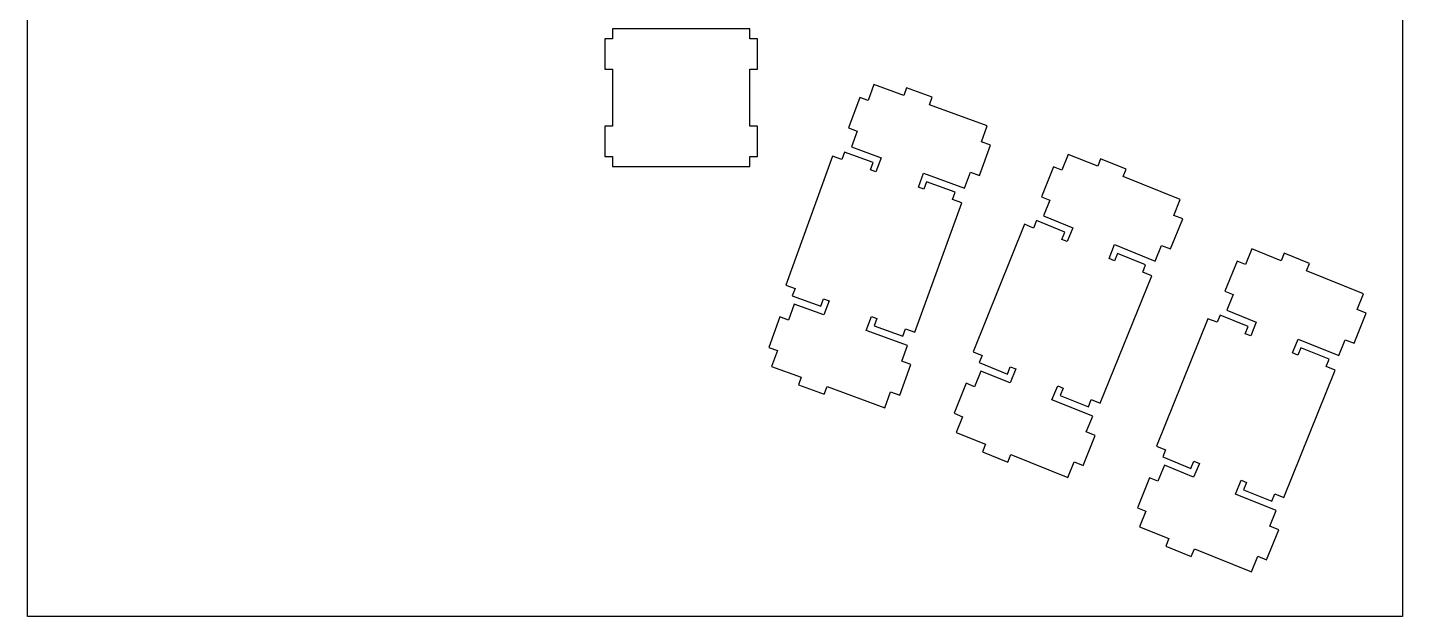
# Model space of a CAD drawing. Header units: millimetres. Extents: x 78 to 219, y 34 to 177.
# Drawn here: x 78.4 to 218.6, y 33.6 to 93.6 of the extents above; entities that cross this region are included whole.
import ezdxf

# ---------------------------------------------------------------- set-up
doc = ezdxf.new("R2010")
doc.units = ezdxf.units.MM
doc.header["$MEASUREMENT"] = 0

# ---------------------------------------------------------------- blocks, each defined once
blk = doc.blocks.new('block 3')
at = {"color": 7, "lineweight": 25, "true_color": 0xffffff}
blk.add_lwpolyline([(218.64, 176.98), (218.64, 33.63)], dxfattribs=at)
blk = doc.blocks.new('block 4')
at = {"color": 7, "lineweight": 25, "true_color": 0xffffff}
blk.add_lwpolyline([(218.64, 33.63), (78.4, 33.63)], dxfattribs=at)
blk = doc.blocks.new('block 5')
at = {"color": 7, "lineweight": 25, "true_color": 0xffffff}
blk.add_lwpolyline([(78.4, 33.63), (78.4, 176.98)], dxfattribs=at)
blk = doc.blocks.new('block 6')
at = {"color": 7, "lineweight": 25, "true_color": 0xffffff}
blk.add_lwpolyline([(202.62, 69.49), (201.77, 69.84)], dxfattribs=at)
blk = doc.blocks.new('block 7')
at = {"color": 7, "lineweight": 25, "true_color": 0xffffff}
blk.add_lwpolyline([(201.77, 69.84), (200.53, 66.78)], dxfattribs=at)
blk = doc.blocks.new('block 8')
at = {"color": 7, "lineweight": 25, "true_color": 0xffffff}
blk.add_lwpolyline([(200.53, 66.78), (201.38, 66.44)], dxfattribs=at)
blk = doc.blocks.new('block 9')
at = {"color": 7, "lineweight": 25, "true_color": 0xffffff}
blk.add_lwpolyline([(201.38, 66.44), (200.74, 64.84)], dxfattribs=at)
blk = doc.blocks.new('block 10')
at = {"color": 7, "lineweight": 25, "true_color": 0xffffff}
blk.add_lwpolyline([(200.74, 64.84), (203.73, 63.63)], dxfattribs=at)
blk = doc.blocks.new('block 11')
at = {"color": 7, "lineweight": 25, "true_color": 0xffffff}
blk.add_lwpolyline([(203.73, 63.63), (203.16, 62.21)], dxfattribs=at)
blk = doc.blocks.new('block 12')
at = {"color": 7, "lineweight": 25, "true_color": 0xffffff}
blk.add_lwpolyline([(203.16, 62.21), (202.6, 62.44)], dxfattribs=at)
blk = doc.blocks.new('block 13')
at = {"color": 7, "lineweight": 25, "true_color": 0xffffff}
blk.add_lwpolyline([(202.6, 62.44), (202.9, 63.18)], dxfattribs=at)
blk = doc.blocks.new('block 14')
at = {"color": 7, "lineweight": 25, "true_color": 0xffffff}
blk.add_lwpolyline([(202.9, 63.18), (200.03, 64.34)], dxfattribs=at)
blk = doc.blocks.new('block 15')
at = {"color": 7, "lineweight": 25, "true_color": 0xffffff}
blk.add_lwpolyline([(200.03, 64.34), (199.73, 63.6)], dxfattribs=at)
blk = doc.blocks.new('block 16')
at = {"color": 7, "lineweight": 25, "true_color": 0xffffff}
blk.add_lwpolyline([(199.73, 63.6), (198.8, 63.97)], dxfattribs=at)
blk = doc.blocks.new('block 17')
at = {"color": 7, "lineweight": 25, "true_color": 0xffffff}
blk.add_lwpolyline([(198.8, 63.97), (193.56, 50.99)], dxfattribs=at)
blk = doc.blocks.new('block 18')
at = {"color": 7, "lineweight": 25, "true_color": 0xffffff}
blk.add_lwpolyline([(193.56, 50.99), (194.48, 50.62)], dxfattribs=at)
blk = doc.blocks.new('block 19')
at = {"color": 7, "lineweight": 25, "true_color": 0xffffff}
blk.add_lwpolyline([(194.48, 50.62), (194.19, 49.88)], dxfattribs=at)
blk = doc.blocks.new('block 20')
at = {"color": 7, "lineweight": 25, "true_color": 0xffffff}
blk.add_lwpolyline([(194.19, 49.88), (197.06, 48.71)], dxfattribs=at)
blk = doc.blocks.new('block 21')
at = {"color": 7, "lineweight": 25, "true_color": 0xffffff}
blk.add_lwpolyline([(197.06, 48.71), (197.36, 49.46)], dxfattribs=at)
blk = doc.blocks.new('block 22')
at = {"color": 7, "lineweight": 25, "true_color": 0xffffff}
blk.add_lwpolyline([(197.36, 49.46), (197.92, 49.23)], dxfattribs=at)
blk = doc.blocks.new('block 23')
at = {"color": 7, "lineweight": 25, "true_color": 0xffffff}
blk.add_lwpolyline([(197.92, 49.23), (197.34, 47.82)], dxfattribs=at)
blk = doc.blocks.new('block 24')
at = {"color": 7, "lineweight": 25, "true_color": 0xffffff}
blk.add_lwpolyline([(197.34, 47.82), (194.35, 49.03)], dxfattribs=at)
blk = doc.blocks.new('block 25')
at = {"color": 7, "lineweight": 25, "true_color": 0xffffff}
blk.add_lwpolyline([(194.35, 49.03), (193.7, 47.43)], dxfattribs=at)
blk = doc.blocks.new('block 26')
at = {"color": 7, "lineweight": 25, "true_color": 0xffffff}
blk.add_lwpolyline([(193.7, 47.43), (192.85, 47.77)], dxfattribs=at)
blk = doc.blocks.new('block 27')
at = {"color": 7, "lineweight": 25, "true_color": 0xffffff}
blk.add_lwpolyline([(192.85, 47.77), (191.61, 44.71)], dxfattribs=at)
blk = doc.blocks.new('block 28')
at = {"color": 7, "lineweight": 25, "true_color": 0xffffff}
blk.add_lwpolyline([(191.61, 44.71), (192.47, 44.37)], dxfattribs=at)
blk = doc.blocks.new('block 29')
at = {"color": 7, "lineweight": 25, "true_color": 0xffffff}
blk.add_lwpolyline([(192.47, 44.37), (191.82, 42.77)], dxfattribs=at)
blk = doc.blocks.new('block 30')
at = {"color": 7, "lineweight": 25, "true_color": 0xffffff}
blk.add_lwpolyline([(191.82, 42.77), (194.82, 41.56)], dxfattribs=at)
blk = doc.blocks.new('block 31')
at = {"color": 7, "lineweight": 25, "true_color": 0xffffff}
blk.add_lwpolyline([(194.82, 41.56), (194.51, 40.79)], dxfattribs=at)
blk = doc.blocks.new('block 32')
at = {"color": 7, "lineweight": 25, "true_color": 0xffffff}
blk.add_lwpolyline([(194.51, 40.79), (197.1, 39.74)], dxfattribs=at)
blk = doc.blocks.new('block 33')
at = {"color": 7, "lineweight": 25, "true_color": 0xffffff}
blk.add_lwpolyline([(197.1, 39.74), (197.41, 40.51)], dxfattribs=at)
blk = doc.blocks.new('block 34')
at = {"color": 7, "lineweight": 25, "true_color": 0xffffff}
blk.add_lwpolyline([(197.41, 40.51), (203.23, 38.16)], dxfattribs=at)
blk = doc.blocks.new('block 35')
at = {"color": 7, "lineweight": 25, "true_color": 0xffffff}
blk.add_lwpolyline([(203.23, 38.16), (203.87, 39.76)], dxfattribs=at)
blk = doc.blocks.new('block 36')
at = {"color": 7, "lineweight": 25, "true_color": 0xffffff}
blk.add_lwpolyline([(203.87, 39.76), (204.78, 39.39)], dxfattribs=at)
blk = doc.blocks.new('block 37')
at = {"color": 7, "lineweight": 25, "true_color": 0xffffff}
blk.add_lwpolyline([(204.78, 39.39), (206.02, 42.45)], dxfattribs=at)
blk = doc.blocks.new('block 38')
at = {"color": 7, "lineweight": 25, "true_color": 0xffffff}
blk.add_lwpolyline([(206.02, 42.45), (205.11, 42.82)], dxfattribs=at)
blk = doc.blocks.new('block 39')
at = {"color": 7, "lineweight": 25, "true_color": 0xffffff}
blk.add_lwpolyline([(205.11, 42.82), (205.75, 44.42)], dxfattribs=at)
blk = doc.blocks.new('block 40')
at = {"color": 7, "lineweight": 25, "true_color": 0xffffff}
blk.add_lwpolyline([(205.75, 44.42), (201.61, 46.09)], dxfattribs=at)
blk = doc.blocks.new('block 41')
at = {"color": 7, "lineweight": 25, "true_color": 0xffffff}
blk.add_lwpolyline([(201.61, 46.09), (202.18, 47.51)], dxfattribs=at)
blk = doc.blocks.new('block 42')
at = {"color": 7, "lineweight": 25, "true_color": 0xffffff}
blk.add_lwpolyline([(202.18, 47.51), (202.74, 47.28)], dxfattribs=at)
blk = doc.blocks.new('block 43')
at = {"color": 7, "lineweight": 25, "true_color": 0xffffff}
blk.add_lwpolyline([(202.74, 47.28), (202.44, 46.54)], dxfattribs=at)
blk = doc.blocks.new('block 44')
at = {"color": 7, "lineweight": 25, "true_color": 0xffffff}
blk.add_lwpolyline([(202.44, 46.54), (205.31, 45.38)], dxfattribs=at)
blk = doc.blocks.new('block 45')
at = {"color": 7, "lineweight": 25, "true_color": 0xffffff}
blk.add_lwpolyline([(205.31, 45.38), (205.61, 46.12)], dxfattribs=at)
blk = doc.blocks.new('block 46')
at = {"color": 7, "lineweight": 25, "true_color": 0xffffff}
blk.add_lwpolyline([(205.61, 46.12), (206.54, 45.75)], dxfattribs=at)
blk = doc.blocks.new('block 47')
at = {"color": 7, "lineweight": 25, "true_color": 0xffffff}
blk.add_lwpolyline([(206.54, 45.75), (211.78, 58.73)], dxfattribs=at)
blk = doc.blocks.new('block 48')
at = {"color": 7, "lineweight": 25, "true_color": 0xffffff}
blk.add_lwpolyline([(211.78, 58.73), (210.86, 59.1)], dxfattribs=at)
blk = doc.blocks.new('block 49')
at = {"color": 7, "lineweight": 25, "true_color": 0xffffff}
blk.add_lwpolyline([(210.86, 59.1), (211.16, 59.84)], dxfattribs=at)
blk = doc.blocks.new('block 50')
at = {"color": 7, "lineweight": 25, "true_color": 0xffffff}
blk.add_lwpolyline([(211.16, 59.84), (208.28, 61.01)], dxfattribs=at)
blk = doc.blocks.new('block 51')
at = {"color": 7, "lineweight": 25, "true_color": 0xffffff}
blk.add_lwpolyline([(208.28, 61.01), (207.98, 60.26)], dxfattribs=at)
blk = doc.blocks.new('block 52')
at = {"color": 7, "lineweight": 25, "true_color": 0xffffff}
blk.add_lwpolyline([(207.98, 60.26), (207.43, 60.49)], dxfattribs=at)
blk = doc.blocks.new('block 53')
at = {"color": 7, "lineweight": 25, "true_color": 0xffffff}
blk.add_lwpolyline([(207.43, 60.49), (208, 61.9)], dxfattribs=at)
blk = doc.blocks.new('block 54')
at = {"color": 7, "lineweight": 25, "true_color": 0xffffff}
blk.add_lwpolyline([(208, 61.9), (212.14, 60.23)], dxfattribs=at)
blk = doc.blocks.new('block 55')
at = {"color": 7, "lineweight": 25, "true_color": 0xffffff}
blk.add_lwpolyline([(212.14, 60.23), (212.79, 61.83)], dxfattribs=at)
blk = doc.blocks.new('block 56')
at = {"color": 7, "lineweight": 25, "true_color": 0xffffff}
blk.add_lwpolyline([(212.79, 61.83), (213.7, 61.46)], dxfattribs=at)
blk = doc.blocks.new('block 57')
at = {"color": 7, "lineweight": 25, "true_color": 0xffffff}
blk.add_lwpolyline([(213.7, 61.46), (214.93, 64.52)], dxfattribs=at)
blk = doc.blocks.new('block 58')
at = {"color": 7, "lineweight": 25, "true_color": 0xffffff}
blk.add_lwpolyline([(214.93, 64.52), (214.02, 64.89)], dxfattribs=at)
blk = doc.blocks.new('block 59')
at = {"color": 7, "lineweight": 25, "true_color": 0xffffff}
blk.add_lwpolyline([(214.02, 64.89), (214.67, 66.49)], dxfattribs=at)
blk = doc.blocks.new('block 60')
at = {"color": 7, "lineweight": 25, "true_color": 0xffffff}
blk.add_lwpolyline([(214.67, 66.49), (208.86, 68.84)], dxfattribs=at)
blk = doc.blocks.new('block 61')
at = {"color": 7, "lineweight": 25, "true_color": 0xffffff}
blk.add_lwpolyline([(208.86, 68.84), (209.17, 69.6)], dxfattribs=at)
blk = doc.blocks.new('block 62')
at = {"color": 7, "lineweight": 25, "true_color": 0xffffff}
blk.add_lwpolyline([(209.17, 69.6), (206.57, 70.65)], dxfattribs=at)
blk = doc.blocks.new('block 63')
at = {"color": 7, "lineweight": 25, "true_color": 0xffffff}
blk.add_lwpolyline([(206.57, 70.65), (206.26, 69.88)], dxfattribs=at)
blk = doc.blocks.new('block 64')
at = {"color": 7, "lineweight": 25, "true_color": 0xffffff}
blk.add_lwpolyline([(206.26, 69.88), (203.26, 71.09)], dxfattribs=at)
blk = doc.blocks.new('block 65')
at = {"color": 7, "lineweight": 25, "true_color": 0xffffff}
blk.add_lwpolyline([(203.26, 71.09), (202.62, 69.49)], dxfattribs=at)
blk = doc.blocks.new('block 66')
at = {"color": 7, "lineweight": 25, "true_color": 0xffffff}
blk.add_lwpolyline([(183.9, 79.11), (183.05, 79.46)], dxfattribs=at)
blk = doc.blocks.new('block 67')
at = {"color": 7, "lineweight": 25, "true_color": 0xffffff}
blk.add_lwpolyline([(183.05, 79.46), (181.82, 76.4)], dxfattribs=at)
blk = doc.blocks.new('block 68')
at = {"color": 7, "lineweight": 25, "true_color": 0xffffff}
blk.add_lwpolyline([(181.82, 76.4), (182.67, 76.05)], dxfattribs=at)
blk = doc.blocks.new('block 69')
at = {"color": 7, "lineweight": 25, "true_color": 0xffffff}
blk.add_lwpolyline([(182.67, 76.05), (182.02, 74.45)], dxfattribs=at)
blk = doc.blocks.new('block 70')
at = {"color": 7, "lineweight": 25, "true_color": 0xffffff}
blk.add_lwpolyline([(182.02, 74.45), (185.02, 73.24)], dxfattribs=at)
blk = doc.blocks.new('block 71')
at = {"color": 7, "lineweight": 25, "true_color": 0xffffff}
blk.add_lwpolyline([(185.02, 73.24), (184.44, 71.83)], dxfattribs=at)
blk = doc.blocks.new('block 72')
at = {"color": 7, "lineweight": 25, "true_color": 0xffffff}
blk.add_lwpolyline([(184.44, 71.83), (183.89, 72.05)], dxfattribs=at)
blk = doc.blocks.new('block 73')
at = {"color": 7, "lineweight": 25, "true_color": 0xffffff}
blk.add_lwpolyline([(183.89, 72.05), (184.19, 72.8)], dxfattribs=at)
blk = doc.blocks.new('block 74')
at = {"color": 7, "lineweight": 25, "true_color": 0xffffff}
blk.add_lwpolyline([(184.19, 72.8), (181.31, 73.96)], dxfattribs=at)
blk = doc.blocks.new('block 75')
at = {"color": 7, "lineweight": 25, "true_color": 0xffffff}
blk.add_lwpolyline([(181.31, 73.96), (181.01, 73.21)], dxfattribs=at)
blk = doc.blocks.new('block 76')
at = {"color": 7, "lineweight": 25, "true_color": 0xffffff}
blk.add_lwpolyline([(181.01, 73.21), (180.09, 73.59)], dxfattribs=at)
blk = doc.blocks.new('block 77')
at = {"color": 7, "lineweight": 25, "true_color": 0xffffff}
blk.add_lwpolyline([(180.09, 73.59), (174.84, 60.61)], dxfattribs=at)
blk = doc.blocks.new('block 78')
at = {"color": 7, "lineweight": 25, "true_color": 0xffffff}
blk.add_lwpolyline([(174.84, 60.61), (175.77, 60.23)], dxfattribs=at)
blk = doc.blocks.new('block 79')
at = {"color": 7, "lineweight": 25, "true_color": 0xffffff}
blk.add_lwpolyline([(175.77, 60.23), (175.47, 59.49)], dxfattribs=at)
blk = doc.blocks.new('block 80')
at = {"color": 7, "lineweight": 25, "true_color": 0xffffff}
blk.add_lwpolyline([(175.47, 59.49), (178.34, 58.33)], dxfattribs=at)
blk = doc.blocks.new('block 81')
at = {"color": 7, "lineweight": 25, "true_color": 0xffffff}
blk.add_lwpolyline([(178.34, 58.33), (178.64, 59.07)], dxfattribs=at)
blk = doc.blocks.new('block 82')
at = {"color": 7, "lineweight": 25, "true_color": 0xffffff}
blk.add_lwpolyline([(178.64, 59.07), (179.2, 58.85)], dxfattribs=at)
blk = doc.blocks.new('block 83')
at = {"color": 7, "lineweight": 25, "true_color": 0xffffff}
blk.add_lwpolyline([(179.2, 58.85), (178.63, 57.43)], dxfattribs=at)
blk = doc.blocks.new('block 84')
at = {"color": 7, "lineweight": 25, "true_color": 0xffffff}
blk.add_lwpolyline([(178.63, 57.43), (175.63, 58.64)], dxfattribs=at)
blk = doc.blocks.new('block 85')
at = {"color": 7, "lineweight": 25, "true_color": 0xffffff}
blk.add_lwpolyline([(175.63, 58.64), (174.99, 57.04)], dxfattribs=at)
blk = doc.blocks.new('block 86')
at = {"color": 7, "lineweight": 25, "true_color": 0xffffff}
blk.add_lwpolyline([(174.99, 57.04), (174.14, 57.39)], dxfattribs=at)
blk = doc.blocks.new('block 87')
at = {"color": 7, "lineweight": 25, "true_color": 0xffffff}
blk.add_lwpolyline([(174.14, 57.39), (172.9, 54.33)], dxfattribs=at)
blk = doc.blocks.new('block 88')
at = {"color": 7, "lineweight": 25, "true_color": 0xffffff}
blk.add_lwpolyline([(172.9, 54.33), (173.75, 53.98)], dxfattribs=at)
blk = doc.blocks.new('block 89')
at = {"color": 7, "lineweight": 25, "true_color": 0xffffff}
blk.add_lwpolyline([(173.75, 53.98), (173.11, 52.39)], dxfattribs=at)
blk = doc.blocks.new('block 90')
at = {"color": 7, "lineweight": 25, "true_color": 0xffffff}
blk.add_lwpolyline([(173.11, 52.39), (176.1, 51.18)], dxfattribs=at)
blk = doc.blocks.new('block 91')
at = {"color": 7, "lineweight": 25, "true_color": 0xffffff}
blk.add_lwpolyline([(176.1, 51.18), (175.79, 50.41)], dxfattribs=at)
blk = doc.blocks.new('block 92')
at = {"color": 7, "lineweight": 25, "true_color": 0xffffff}
blk.add_lwpolyline([(175.79, 50.41), (178.39, 49.36)], dxfattribs=at)
blk = doc.blocks.new('block 93')
at = {"color": 7, "lineweight": 25, "true_color": 0xffffff}
blk.add_lwpolyline([(178.39, 49.36), (178.7, 50.13)], dxfattribs=at)
blk = doc.blocks.new('block 94')
at = {"color": 7, "lineweight": 25, "true_color": 0xffffff}
blk.add_lwpolyline([(178.7, 50.13), (184.51, 47.78)], dxfattribs=at)
blk = doc.blocks.new('block 95')
at = {"color": 7, "lineweight": 25, "true_color": 0xffffff}
blk.add_lwpolyline([(184.51, 47.78), (185.16, 49.38)], dxfattribs=at)
blk = doc.blocks.new('block 96')
at = {"color": 7, "lineweight": 25, "true_color": 0xffffff}
blk.add_lwpolyline([(185.16, 49.38), (186.07, 49.01)], dxfattribs=at)
blk = doc.blocks.new('block 97')
at = {"color": 7, "lineweight": 25, "true_color": 0xffffff}
blk.add_lwpolyline([(186.07, 49.01), (187.3, 52.07)], dxfattribs=at)
blk = doc.blocks.new('block 98')
at = {"color": 7, "lineweight": 25, "true_color": 0xffffff}
blk.add_lwpolyline([(187.3, 52.07), (186.39, 52.44)], dxfattribs=at)
blk = doc.blocks.new('block 99')
at = {"color": 7, "lineweight": 25, "true_color": 0xffffff}
blk.add_lwpolyline([(186.39, 52.44), (187.04, 54.04)], dxfattribs=at)
blk = doc.blocks.new('block 100')
at = {"color": 7, "lineweight": 25, "true_color": 0xffffff}
blk.add_lwpolyline([(187.04, 54.04), (182.89, 55.71)], dxfattribs=at)
blk = doc.blocks.new('block 101')
at = {"color": 7, "lineweight": 25, "true_color": 0xffffff}
blk.add_lwpolyline([(182.89, 55.71), (183.47, 57.13)], dxfattribs=at)
blk = doc.blocks.new('block 102')
at = {"color": 7, "lineweight": 25, "true_color": 0xffffff}
blk.add_lwpolyline([(183.47, 57.13), (184.02, 56.9)], dxfattribs=at)
blk = doc.blocks.new('block 103')
at = {"color": 7, "lineweight": 25, "true_color": 0xffffff}
blk.add_lwpolyline([(184.02, 56.9), (183.72, 56.16)], dxfattribs=at)
blk = doc.blocks.new('block 104')
at = {"color": 7, "lineweight": 25, "true_color": 0xffffff}
blk.add_lwpolyline([(183.72, 56.16), (186.6, 55)], dxfattribs=at)
blk = doc.blocks.new('block 105')
at = {"color": 7, "lineweight": 25, "true_color": 0xffffff}
blk.add_lwpolyline([(186.6, 55), (186.9, 55.74)], dxfattribs=at)
blk = doc.blocks.new('block 106')
at = {"color": 7, "lineweight": 25, "true_color": 0xffffff}
blk.add_lwpolyline([(186.9, 55.74), (187.82, 55.36)], dxfattribs=at)
blk = doc.blocks.new('block 107')
at = {"color": 7, "lineweight": 25, "true_color": 0xffffff}
blk.add_lwpolyline([(187.82, 55.36), (193.07, 68.34)], dxfattribs=at)
blk = doc.blocks.new('block 108')
at = {"color": 7, "lineweight": 25, "true_color": 0xffffff}
blk.add_lwpolyline([(193.07, 68.34), (192.14, 68.72)], dxfattribs=at)
blk = doc.blocks.new('block 109')
at = {"color": 7, "lineweight": 25, "true_color": 0xffffff}
blk.add_lwpolyline([(192.14, 68.72), (192.44, 69.46)], dxfattribs=at)
blk = doc.blocks.new('block 110')
at = {"color": 7, "lineweight": 25, "true_color": 0xffffff}
blk.add_lwpolyline([(192.44, 69.46), (189.57, 70.62)], dxfattribs=at)
blk = doc.blocks.new('block 111')
at = {"color": 7, "lineweight": 25, "true_color": 0xffffff}
blk.add_lwpolyline([(189.57, 70.62), (189.27, 69.88)], dxfattribs=at)
blk = doc.blocks.new('block 112')
at = {"color": 7, "lineweight": 25, "true_color": 0xffffff}
blk.add_lwpolyline([(189.27, 69.88), (188.71, 70.11)], dxfattribs=at)
blk = doc.blocks.new('block 113')
at = {"color": 7, "lineweight": 25, "true_color": 0xffffff}
blk.add_lwpolyline([(188.71, 70.11), (189.28, 71.52)], dxfattribs=at)
blk = doc.blocks.new('block 114')
at = {"color": 7, "lineweight": 25, "true_color": 0xffffff}
blk.add_lwpolyline([(189.28, 71.52), (193.43, 69.84)], dxfattribs=at)
blk = doc.blocks.new('block 115')
at = {"color": 7, "lineweight": 25, "true_color": 0xffffff}
blk.add_lwpolyline([(193.43, 69.84), (194.07, 71.44)], dxfattribs=at)
blk = doc.blocks.new('block 116')
at = {"color": 7, "lineweight": 25, "true_color": 0xffffff}
blk.add_lwpolyline([(194.07, 71.44), (194.98, 71.08)], dxfattribs=at)
blk = doc.blocks.new('block 117')
at = {"color": 7, "lineweight": 25, "true_color": 0xffffff}
blk.add_lwpolyline([(194.98, 71.08), (196.22, 74.14)], dxfattribs=at)
blk = doc.blocks.new('block 118')
at = {"color": 7, "lineweight": 25, "true_color": 0xffffff}
blk.add_lwpolyline([(196.22, 74.14), (195.31, 74.5)], dxfattribs=at)
blk = doc.blocks.new('block 119')
at = {"color": 7, "lineweight": 25, "true_color": 0xffffff}
blk.add_lwpolyline([(195.31, 74.5), (195.95, 76.1)], dxfattribs=at)
blk = doc.blocks.new('block 120')
at = {"color": 7, "lineweight": 25, "true_color": 0xffffff}
blk.add_lwpolyline([(195.95, 76.1), (190.14, 78.45)], dxfattribs=at)
blk = doc.blocks.new('block 121')
at = {"color": 7, "lineweight": 25, "true_color": 0xffffff}
blk.add_lwpolyline([(190.14, 78.45), (190.45, 79.22)], dxfattribs=at)
blk = doc.blocks.new('block 122')
at = {"color": 7, "lineweight": 25, "true_color": 0xffffff}
blk.add_lwpolyline([(190.45, 79.22), (187.85, 80.27)], dxfattribs=at)
blk = doc.blocks.new('block 123')
at = {"color": 7, "lineweight": 25, "true_color": 0xffffff}
blk.add_lwpolyline([(187.85, 80.27), (187.55, 79.5)], dxfattribs=at)
blk = doc.blocks.new('block 124')
at = {"color": 7, "lineweight": 25, "true_color": 0xffffff}
blk.add_lwpolyline([(187.55, 79.5), (184.55, 80.71)], dxfattribs=at)
blk = doc.blocks.new('block 125')
at = {"color": 7, "lineweight": 25, "true_color": 0xffffff}
blk.add_lwpolyline([(184.55, 80.71), (183.9, 79.11)], dxfattribs=at)
blk = doc.blocks.new('block 126')
at = {"color": 7, "lineweight": 25, "true_color": 0xffffff}
blk.add_lwpolyline([(164.15, 86.2), (163.28, 86.51)], dxfattribs=at)
blk = doc.blocks.new('block 127')
at = {"color": 7, "lineweight": 25, "true_color": 0xffffff}
blk.add_lwpolyline([(163.28, 86.51), (162.15, 83.41)], dxfattribs=at)
blk = doc.blocks.new('block 128')
at = {"color": 7, "lineweight": 25, "true_color": 0xffffff}
blk.add_lwpolyline([(162.15, 83.41), (163.02, 83.09)], dxfattribs=at)
blk = doc.blocks.new('block 129')
at = {"color": 7, "lineweight": 25, "true_color": 0xffffff}
blk.add_lwpolyline([(163.02, 83.09), (162.43, 81.47)], dxfattribs=at)
blk = doc.blocks.new('block 130')
at = {"color": 7, "lineweight": 25, "true_color": 0xffffff}
blk.add_lwpolyline([(162.43, 81.47), (165.46, 80.37)], dxfattribs=at)
blk = doc.blocks.new('block 131')
at = {"color": 7, "lineweight": 25, "true_color": 0xffffff}
blk.add_lwpolyline([(165.46, 80.37), (164.94, 78.94)], dxfattribs=at)
blk = doc.blocks.new('block 132')
at = {"color": 7, "lineweight": 25, "true_color": 0xffffff}
blk.add_lwpolyline([(164.94, 78.94), (164.38, 79.14)], dxfattribs=at)
blk = doc.blocks.new('block 133')
at = {"color": 7, "lineweight": 25, "true_color": 0xffffff}
blk.add_lwpolyline([(164.38, 79.14), (164.65, 79.89)], dxfattribs=at)
blk = doc.blocks.new('block 134')
at = {"color": 7, "lineweight": 25, "true_color": 0xffffff}
blk.add_lwpolyline([(164.65, 79.89), (161.74, 80.95)], dxfattribs=at)
blk = doc.blocks.new('block 135')
at = {"color": 7, "lineweight": 25, "true_color": 0xffffff}
blk.add_lwpolyline([(161.74, 80.95), (161.46, 80.2)], dxfattribs=at)
blk = doc.blocks.new('block 136')
at = {"color": 7, "lineweight": 25, "true_color": 0xffffff}
blk.add_lwpolyline([(161.46, 80.2), (160.52, 80.54)], dxfattribs=at)
blk = doc.blocks.new('block 137')
at = {"color": 7, "lineweight": 25, "true_color": 0xffffff}
blk.add_lwpolyline([(160.52, 80.54), (155.73, 67.39)], dxfattribs=at)
blk = doc.blocks.new('block 138')
at = {"color": 7, "lineweight": 25, "true_color": 0xffffff}
blk.add_lwpolyline([(155.73, 67.39), (156.68, 67.05)], dxfattribs=at)
blk = doc.blocks.new('block 139')
at = {"color": 7, "lineweight": 25, "true_color": 0xffffff}
blk.add_lwpolyline([(156.68, 67.05), (156.4, 66.29)], dxfattribs=at)
blk = doc.blocks.new('block 140')
at = {"color": 7, "lineweight": 25, "true_color": 0xffffff}
blk.add_lwpolyline([(156.4, 66.29), (159.32, 65.23)], dxfattribs=at)
blk = doc.blocks.new('block 141')
at = {"color": 7, "lineweight": 25, "true_color": 0xffffff}
blk.add_lwpolyline([(159.32, 65.23), (159.59, 65.99)], dxfattribs=at)
blk = doc.blocks.new('block 142')
at = {"color": 7, "lineweight": 25, "true_color": 0xffffff}
blk.add_lwpolyline([(159.59, 65.99), (160.15, 65.78)], dxfattribs=at)
blk = doc.blocks.new('block 143')
at = {"color": 7, "lineweight": 25, "true_color": 0xffffff}
blk.add_lwpolyline([(160.15, 65.78), (159.63, 64.35)], dxfattribs=at)
blk = doc.blocks.new('block 144')
at = {"color": 7, "lineweight": 25, "true_color": 0xffffff}
blk.add_lwpolyline([(159.63, 64.35), (156.59, 65.45)], dxfattribs=at)
blk = doc.blocks.new('block 145')
at = {"color": 7, "lineweight": 25, "true_color": 0xffffff}
blk.add_lwpolyline([(156.59, 65.45), (156.01, 63.83)], dxfattribs=at)
blk = doc.blocks.new('block 146')
at = {"color": 7, "lineweight": 25, "true_color": 0xffffff}
blk.add_lwpolyline([(156.01, 63.83), (155.14, 64.15)], dxfattribs=at)
blk = doc.blocks.new('block 147')
at = {"color": 7, "lineweight": 25, "true_color": 0xffffff}
blk.add_lwpolyline([(155.14, 64.15), (154.01, 61.04)], dxfattribs=at)
blk = doc.blocks.new('block 148')
at = {"color": 7, "lineweight": 25, "true_color": 0xffffff}
blk.add_lwpolyline([(154.01, 61.04), (154.88, 60.73)], dxfattribs=at)
blk = doc.blocks.new('block 149')
at = {"color": 7, "lineweight": 25, "true_color": 0xffffff}
blk.add_lwpolyline([(154.88, 60.73), (154.29, 59.11)], dxfattribs=at)
blk = doc.blocks.new('block 150')
at = {"color": 7, "lineweight": 25, "true_color": 0xffffff}
blk.add_lwpolyline([(154.29, 59.11), (157.32, 58)], dxfattribs=at)
blk = doc.blocks.new('block 151')
at = {"color": 7, "lineweight": 25, "true_color": 0xffffff}
blk.add_lwpolyline([(157.32, 58), (157.04, 57.23)], dxfattribs=at)
blk = doc.blocks.new('block 152')
at = {"color": 7, "lineweight": 25, "true_color": 0xffffff}
blk.add_lwpolyline([(157.04, 57.23), (159.67, 56.27)], dxfattribs=at)
blk = doc.blocks.new('block 153')
at = {"color": 7, "lineweight": 25, "true_color": 0xffffff}
blk.add_lwpolyline([(159.67, 56.27), (159.95, 57.05)], dxfattribs=at)
blk = doc.blocks.new('block 154')
at = {"color": 7, "lineweight": 25, "true_color": 0xffffff}
blk.add_lwpolyline([(159.95, 57.05), (165.84, 54.9)], dxfattribs=at)
blk = doc.blocks.new('block 155')
at = {"color": 7, "lineweight": 25, "true_color": 0xffffff}
blk.add_lwpolyline([(165.84, 54.9), (166.43, 56.52)], dxfattribs=at)
blk = doc.blocks.new('block 156')
at = {"color": 7, "lineweight": 25, "true_color": 0xffffff}
blk.add_lwpolyline([(166.43, 56.52), (167.36, 56.19)], dxfattribs=at)
blk = doc.blocks.new('block 157')
at = {"color": 7, "lineweight": 25, "true_color": 0xffffff}
blk.add_lwpolyline([(167.36, 56.19), (168.48, 59.29)], dxfattribs=at)
blk = doc.blocks.new('block 158')
at = {"color": 7, "lineweight": 25, "true_color": 0xffffff}
blk.add_lwpolyline([(168.48, 59.29), (167.56, 59.63)], dxfattribs=at)
blk = doc.blocks.new('block 159')
at = {"color": 7, "lineweight": 25, "true_color": 0xffffff}
blk.add_lwpolyline([(167.56, 59.63), (168.15, 61.25)], dxfattribs=at)
blk = doc.blocks.new('block 160')
at = {"color": 7, "lineweight": 25, "true_color": 0xffffff}
blk.add_lwpolyline([(168.15, 61.25), (163.95, 62.78)], dxfattribs=at)
blk = doc.blocks.new('block 161')
at = {"color": 7, "lineweight": 25, "true_color": 0xffffff}
blk.add_lwpolyline([(163.95, 62.78), (164.47, 64.21)], dxfattribs=at)
blk = doc.blocks.new('block 162')
at = {"color": 7, "lineweight": 25, "true_color": 0xffffff}
blk.add_lwpolyline([(164.47, 64.21), (165.04, 64)], dxfattribs=at)
blk = doc.blocks.new('block 163')
at = {"color": 7, "lineweight": 25, "true_color": 0xffffff}
blk.add_lwpolyline([(165.04, 64), (164.76, 63.25)], dxfattribs=at)
blk = doc.blocks.new('block 164')
at = {"color": 7, "lineweight": 25, "true_color": 0xffffff}
blk.add_lwpolyline([(164.76, 63.25), (167.68, 62.19)], dxfattribs=at)
blk = doc.blocks.new('block 165')
at = {"color": 7, "lineweight": 25, "true_color": 0xffffff}
blk.add_lwpolyline([(167.68, 62.19), (167.95, 62.94)], dxfattribs=at)
blk = doc.blocks.new('block 166')
at = {"color": 7, "lineweight": 25, "true_color": 0xffffff}
blk.add_lwpolyline([(167.95, 62.94), (168.89, 62.6)], dxfattribs=at)
blk = doc.blocks.new('block 167')
at = {"color": 7, "lineweight": 25, "true_color": 0xffffff}
blk.add_lwpolyline([(168.89, 62.6), (173.68, 75.76)], dxfattribs=at)
blk = doc.blocks.new('block 168')
at = {"color": 7, "lineweight": 25, "true_color": 0xffffff}
blk.add_lwpolyline([(173.68, 75.76), (172.74, 76.1)], dxfattribs=at)
blk = doc.blocks.new('block 169')
at = {"color": 7, "lineweight": 25, "true_color": 0xffffff}
blk.add_lwpolyline([(172.74, 76.1), (173.01, 76.85)], dxfattribs=at)
blk = doc.blocks.new('block 170')
at = {"color": 7, "lineweight": 25, "true_color": 0xffffff}
blk.add_lwpolyline([(173.01, 76.85), (170.1, 77.91)], dxfattribs=at)
blk = doc.blocks.new('block 171')
at = {"color": 7, "lineweight": 25, "true_color": 0xffffff}
blk.add_lwpolyline([(170.1, 77.91), (169.83, 77.16)], dxfattribs=at)
blk = doc.blocks.new('block 172')
at = {"color": 7, "lineweight": 25, "true_color": 0xffffff}
blk.add_lwpolyline([(169.83, 77.16), (169.26, 77.36)], dxfattribs=at)
blk = doc.blocks.new('block 173')
at = {"color": 7, "lineweight": 25, "true_color": 0xffffff}
blk.add_lwpolyline([(169.26, 77.36), (169.78, 78.8)], dxfattribs=at)
blk = doc.blocks.new('block 174')
at = {"color": 7, "lineweight": 25, "true_color": 0xffffff}
blk.add_lwpolyline([(169.78, 78.8), (173.98, 77.27)], dxfattribs=at)
blk = doc.blocks.new('block 175')
at = {"color": 7, "lineweight": 25, "true_color": 0xffffff}
blk.add_lwpolyline([(173.98, 77.27), (174.57, 78.89)], dxfattribs=at)
blk = doc.blocks.new('block 176')
at = {"color": 7, "lineweight": 25, "true_color": 0xffffff}
blk.add_lwpolyline([(174.57, 78.89), (175.5, 78.55)], dxfattribs=at)
blk = doc.blocks.new('block 177')
at = {"color": 7, "lineweight": 25, "true_color": 0xffffff}
blk.add_lwpolyline([(175.5, 78.55), (176.62, 81.65)], dxfattribs=at)
blk = doc.blocks.new('block 178')
at = {"color": 7, "lineweight": 25, "true_color": 0xffffff}
blk.add_lwpolyline([(176.62, 81.65), (175.7, 81.99)], dxfattribs=at)
blk = doc.blocks.new('block 179')
at = {"color": 7, "lineweight": 25, "true_color": 0xffffff}
blk.add_lwpolyline([(175.7, 81.99), (176.29, 83.61)], dxfattribs=at)
blk = doc.blocks.new('block 180')
at = {"color": 7, "lineweight": 25, "true_color": 0xffffff}
blk.add_lwpolyline([(176.29, 83.61), (170.4, 85.76)], dxfattribs=at)
blk = doc.blocks.new('block 181')
at = {"color": 7, "lineweight": 25, "true_color": 0xffffff}
blk.add_lwpolyline([(170.4, 85.76), (170.68, 86.53)], dxfattribs=at)
blk = doc.blocks.new('block 182')
at = {"color": 7, "lineweight": 25, "true_color": 0xffffff}
blk.add_lwpolyline([(170.68, 86.53), (168.05, 87.49)], dxfattribs=at)
blk = doc.blocks.new('block 183')
at = {"color": 7, "lineweight": 25, "true_color": 0xffffff}
blk.add_lwpolyline([(168.05, 87.49), (167.77, 86.71)], dxfattribs=at)
blk = doc.blocks.new('block 184')
at = {"color": 7, "lineweight": 25, "true_color": 0xffffff}
blk.add_lwpolyline([(167.77, 86.71), (164.73, 87.82)], dxfattribs=at)
blk = doc.blocks.new('block 185')
at = {"color": 7, "lineweight": 25, "true_color": 0xffffff}
blk.add_lwpolyline([(164.73, 87.82), (164.15, 86.2)], dxfattribs=at)
blk = doc.blocks.new('block 186')
at = {"color": 7, "lineweight": 25, "true_color": 0xffffff}
blk.add_lwpolyline([(138.07, 93.49), (138.07, 92.49)], dxfattribs=at)
blk = doc.blocks.new('block 187')
at = {"color": 7, "lineweight": 25, "true_color": 0xffffff}
blk.add_lwpolyline([(138.07, 92.49), (137.27, 92.49)], dxfattribs=at)
blk = doc.blocks.new('block 188')
at = {"color": 7, "lineweight": 25, "true_color": 0xffffff}
blk.add_lwpolyline([(137.27, 92.49), (137.27, 89.39)], dxfattribs=at)
blk = doc.blocks.new('block 189')
at = {"color": 7, "lineweight": 25, "true_color": 0xffffff}
blk.add_lwpolyline([(137.27, 89.39), (138.07, 89.39)], dxfattribs=at)
blk = doc.blocks.new('block 190')
at = {"color": 7, "lineweight": 25, "true_color": 0xffffff}
blk.add_lwpolyline([(138.07, 89.39), (138.07, 83.59)], dxfattribs=at)
blk = doc.blocks.new('block 191')
at = {"color": 7, "lineweight": 25, "true_color": 0xffffff}
blk.add_lwpolyline([(138.07, 83.59), (137.27, 83.59)], dxfattribs=at)
blk = doc.blocks.new('block 192')
at = {"color": 7, "lineweight": 25, "true_color": 0xffffff}
blk.add_lwpolyline([(137.27, 83.59), (137.27, 80.49)], dxfattribs=at)
blk = doc.blocks.new('block 193')
at = {"color": 7, "lineweight": 25, "true_color": 0xffffff}
blk.add_lwpolyline([(137.27, 80.49), (138.07, 80.49)], dxfattribs=at)
blk = doc.blocks.new('block 194')
at = {"color": 7, "lineweight": 25, "true_color": 0xffffff}
blk.add_lwpolyline([(138.07, 80.49), (138.07, 79.49)], dxfattribs=at)
blk = doc.blocks.new('block 195')
at = {"color": 7, "lineweight": 25, "true_color": 0xffffff}
blk.add_lwpolyline([(138.07, 79.49), (152.07, 79.49)], dxfattribs=at)
blk = doc.blocks.new('block 196')
at = {"color": 7, "lineweight": 25, "true_color": 0xffffff}
blk.add_lwpolyline([(152.07, 79.49), (152.07, 80.49)], dxfattribs=at)
blk = doc.blocks.new('block 197')
at = {"color": 7, "lineweight": 25, "true_color": 0xffffff}
blk.add_lwpolyline([(152.07, 80.49), (152.87, 80.49)], dxfattribs=at)
blk = doc.blocks.new('block 198')
at = {"color": 7, "lineweight": 25, "true_color": 0xffffff}
blk.add_lwpolyline([(152.87, 80.49), (152.87, 83.59)], dxfattribs=at)
blk = doc.blocks.new('block 199')
at = {"color": 7, "lineweight": 25, "true_color": 0xffffff}
blk.add_lwpolyline([(152.87, 83.59), (152.07, 83.59)], dxfattribs=at)
blk = doc.blocks.new('block 200')
at = {"color": 7, "lineweight": 25, "true_color": 0xffffff}
blk.add_lwpolyline([(152.07, 83.59), (152.07, 89.39)], dxfattribs=at)
blk = doc.blocks.new('block 201')
at = {"color": 7, "lineweight": 25, "true_color": 0xffffff}
blk.add_lwpolyline([(152.07, 89.39), (152.87, 89.39)], dxfattribs=at)
blk = doc.blocks.new('block 202')
at = {"color": 7, "lineweight": 25, "true_color": 0xffffff}
blk.add_lwpolyline([(152.87, 89.39), (152.87, 92.49)], dxfattribs=at)
blk = doc.blocks.new('block 203')
at = {"color": 7, "lineweight": 25, "true_color": 0xffffff}
blk.add_lwpolyline([(152.87, 92.49), (152.07, 92.49)], dxfattribs=at)
blk = doc.blocks.new('block 204')
at = {"color": 7, "lineweight": 25, "true_color": 0xffffff}
blk.add_lwpolyline([(152.07, 92.49), (152.07, 93.49)], dxfattribs=at)
blk = doc.blocks.new('block 205')
at = {"color": 7, "lineweight": 25, "true_color": 0xffffff}
blk.add_lwpolyline([(152.07, 93.49), (138.07, 93.49)], dxfattribs=at)

msp = doc.modelspace()

# ---------------------------------------------------------------- block references
for name in ['block 5', 'block 3', 'block 186', 'block 205', 'block 204', 'block 187', 'block 188', 'block 203', 'block 202', 'block 189', 'block 190', 'block 200', 'block 201', 'block 185', 'block 184', 'block 183', 'block 182', 'block 127', 'block 126', 'block 181', 'block 180', 'block 191', 'block 192', 'block 199', 'block 198', 'block 128', 'block 129', 'block 179', 'block 130', 'block 177', 'block 178', 'block 193', 'block 194', 'block 196', 'block 197', 'block 137', 'block 136', 'block 135', 'block 134', 'block 131', 'block 125', 'block 124', 'block 123', 'block 122', 'block 195', 'block 133', 'block 132', 'block 173', 'block 174', 'block 175', 'block 176', 'block 67', 'block 66', 'block 121', 'block 172', 'block 171', 'block 170', 'block 120', 'block 167', 'block 169', 'block 168', 'block 68', 'block 69', 'block 119', 'block 70', 'block 118', 'block 77', 'block 76', 'block 75', 'block 74', 'block 71', 'block 117', 'block 73', 'block 72', 'block 113', 'block 111', 'block 114', 'block 110', 'block 115', 'block 116', 'block 65', 'block 64', 'block 63', 'block 62', 'block 112', 'block 109', 'block 7', 'block 6', 'block 61', 'block 60', 'block 138', 'block 107', 'block 108', 'block 139', 'block 140', 'block 141', 'block 142', 'block 8', 'block 9', 'block 59', 'block 145', 'block 144', 'block 143', 'block 10', 'block 57', 'block 58', 'block 147', 'block 146', 'block 161', 'block 162', 'block 163', 'block 164', 'block 17', 'block 16', 'block 15', 'block 14', 'block 13', 'block 11', 'block 160', 'block 165', 'block 166', 'block 12', 'block 53', 'block 54', 'block 55', 'block 56', 'block 148', 'block 149', 'block 159', 'block 78', 'block 52', 'block 51', 'block 50', 'block 150', 'block 157', 'block 158', 'block 79', 'block 80', 'block 81', 'block 82', 'block 49', 'block 48', 'block 151', 'block 85', 'block 84', 'block 83', 'block 47', 'block 152', 'block 153', 'block 154', 'block 155', 'block 156', 'block 87', 'block 86', 'block 101', 'block 102', 'block 103', 'block 104', 'block 100', 'block 105', 'block 106', 'block 88', 'block 89', 'block 99', 'block 90', 'block 97', 'block 98', 'block 91', 'block 18', 'block 19', 'block 92', 'block 93', 'block 94', 'block 95', 'block 96', 'block 20', 'block 21', 'block 23', 'block 22', 'block 27', 'block 26', 'block 25', 'block 24', 'block 41', 'block 42', 'block 43', 'block 44', 'block 40', 'block 45', 'block 46', 'block 28', 'block 29', 'block 39', 'block 30', 'block 37', 'block 38', 'block 31', 'block 32', 'block 33', 'block 34', 'block 35', 'block 36', 'block 4']:
    msp.add_blockref(name, (0, 0))

doc.saveas('drawing.dxf')
